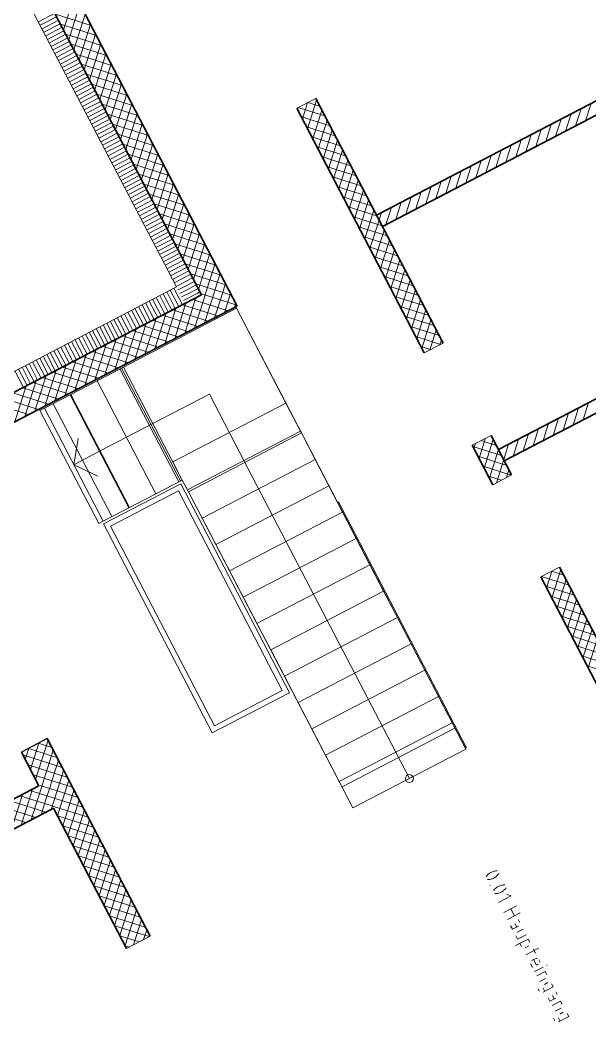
# Model space of a CAD drawing. Header units: metres. Extents: x 2740299.3 to 2740354.3, y 1267793.1 to 1267844.4.
# Drawn here: x 2740330.58 to 2740335.95, y 1267808.94 to 1267818.38 of the extents above; entities that cross this region are included whole.
import ezdxf

# ---------------------------------------------------------------- set-up
doc = ezdxf.new("R2010")
doc.units = ezdxf.units.M
doc.linetypes.add('DASHED2', pattern=[9.525, 6.35, -3.175])
doc.layers.add('grundriss', color=7, linetype='Continuous', true_color=0x000000)

msp = doc.modelspace()

# ---------------------------------------------------------------- linework, layer by layer
at = {"layer": 'grundriss', "color": 7, "linetype": 'Continuous', "lineweight": 35}
for p, q in [((2740332.6289, 1267815.6864), (2740327.332, 1267825.8655)), ((2740327.2256, 1267825.5283), (2740332.2917, 1267815.7928)), ((2740338.0974, 1267818.7063), (2740333.9414, 1267816.5437)), ((2740333.9968, 1267816.4372), (2740338.1527, 1267818.5999)), ((2740334.5692, 1267815.3372), (2740333.369, 1267817.6436)), ((2740333.1916, 1267817.5513), (2740334.3918, 1267815.2449)), ((2740333.9414, 1267816.5437), (2740333.9968, 1267816.4372)), ((2740339.2468, 1267816.4975), (2740335.0908, 1267814.3348)), ((2740335.1462, 1267814.2284), (2740339.3022, 1267816.3911)), ((2740332.1365, 1267815.712), (2740332.2917, 1267815.7928)), ((2740332.1365, 1267815.712), (2740327.2165, 1267813.1518)), ((2740332.6289, 1267815.6864), (2740332.4071, 1267815.571)), ((2740327.3319, 1267812.93), (2740332.4071, 1267815.571)), ((2740335.2154, 1267814.0953), (2740335.0216, 1267814.4679)), ((2740334.8441, 1267814.3756), (2740335.038, 1267814.003)), ((2740335.0908, 1267814.3348), (2740335.1462, 1267814.2284)), ((2740336.2956, 1267812.0196), (2740335.6678, 1267813.226)), ((2740335.4904, 1267813.1337), (2740336.1182, 1267811.9272)), ((2740331.1203, 1267811.0684), (2740330.8387, 1267811.6096)), ((2740330.5947, 1267811.4826), (2740330.7609, 1267811.1633)), ((2740330.7609, 1267811.1633), (2740329.0311, 1267810.2631)), ((2740331.8081, 1267809.7467), (2740331.1203, 1267811.0684)), ((2740329.1465, 1267810.0413), (2740330.8763, 1267810.9415)), ((2740330.8985, 1267810.953), (2740330.8763, 1267810.9415)), ((2740330.8985, 1267810.953), (2740331.5863, 1267809.6313))]:
    msp.add_line(p, q, dxfattribs=at)
at = {"layer": 'grundriss', "color": 7, "linetype": 'Continuous', "lineweight": 18}
for p, q in [((2740327.1511, 1267825.2923), (2740332.0557, 1267815.8673)), ((2740332.0557, 1267815.8673), (2740327.1357, 1267813.307))]:
    msp.add_line(p, q, dxfattribs=at)
at = {"layer": 'grundriss', "color": 18, "linetype": 'Continuous', "lineweight": 0, "true_color": 0x000000}
for p, q in [((2740330.992, 1267818.2904), (2740331.0984, 1267818.6276)), ((2740331.041, 1267818.1963), (2740331.1473, 1267818.5335)), ((2740330.7549, 1267818.3669), (2740330.9102, 1267818.4477)), ((2740330.9159, 1267818.4366), (2740331.2531, 1267818.3302)), ((2740331.0899, 1267818.1022), (2740331.1963, 1267818.4394)), ((2740330.7722, 1267818.3336), (2740330.9275, 1267818.4144)), ((2740330.7896, 1267818.3004), (2740330.9448, 1267818.3811)), ((2740330.8069, 1267818.2671), (2740330.9621, 1267818.3479)), ((2740330.9649, 1267818.3425), (2740331.3021, 1267818.2361)), ((2740331.1389, 1267818.0081), (2740331.2453, 1267818.3453)), ((2740330.8242, 1267818.2338), (2740330.9794, 1267818.3146)), ((2740330.8415, 1267818.2006), (2740330.9967, 1267818.2813)), ((2740330.8588, 1267818.1673), (2740331.014, 1267818.2481)), ((2740331.0139, 1267818.2484), (2740331.351, 1267818.142)), ((2740331.1879, 1267817.9141), (2740331.2942, 1267818.2512)), ((2740330.8761, 1267818.134), (2740331.0314, 1267818.2148)), ((2740330.8934, 1267818.1008), (2740331.0487, 1267818.1815)), ((2740330.9107, 1267818.0675), (2740331.066, 1267818.1483)), ((2740331.0628, 1267818.1543), (2740331.4, 1267818.048)), ((2740331.2368, 1267817.82), (2740331.3432, 1267818.1571)), ((2740330.928, 1267818.0342), (2740331.0833, 1267818.115)), ((2740330.9454, 1267818.001), (2740331.1006, 1267818.0818)), ((2740331.1118, 1267818.0602), (2740331.449, 1267817.9539)), ((2740331.2858, 1267817.7259), (2740331.3921, 1267818.0631)), ((2740330.9627, 1267817.9677), (2740331.1179, 1267818.0485)), ((2740330.98, 1267817.9344), (2740331.1352, 1267818.0152)), ((2740330.9973, 1267817.9012), (2740331.1525, 1267817.982)), ((2740331.1608, 1267817.9661), (2740331.4979, 1267817.8598)), ((2740331.3347, 1267817.6318), (2740331.4411, 1267817.969)), ((2740331.0146, 1267817.8679), (2740331.1698, 1267817.9487)), ((2740331.0319, 1267817.8346), (2740331.1871, 1267817.9154)), ((2740331.0492, 1267817.8014), (2740331.2045, 1267817.8822)), ((2740331.2097, 1267817.8721), (2740331.5469, 1267817.7657)), ((2740331.3837, 1267817.5377), (2740331.4901, 1267817.8749)), ((2740331.0665, 1267817.7681), (2740331.2218, 1267817.8489)), ((2740331.0838, 1267817.7348), (2740331.2391, 1267817.8156)), ((2740331.1012, 1267817.7016), (2740331.2564, 1267817.7824)), ((2740331.2587, 1267817.778), (2740331.5958, 1267817.6716)), ((2740331.4327, 1267817.4436), (2740331.539, 1267817.7808)), ((2740331.1185, 1267817.6683), (2740331.2737, 1267817.7491)), ((2740331.1358, 1267817.635), (2740331.291, 1267817.7158)), ((2740331.1531, 1267817.6018), (2740331.3083, 1267817.6826)), ((2740331.3076, 1267817.6839), (2740331.6448, 1267817.5775)), ((2740331.4816, 1267817.3495), (2740331.588, 1267817.6867)), ((2740331.1704, 1267817.5685), (2740331.3256, 1267817.6493)), ((2740331.1877, 1267817.5353), (2740331.3429, 1267817.616)), ((2740331.205, 1267817.502), (2740331.3603, 1267817.5828)), ((2740331.3566, 1267817.5898), (2740331.6938, 1267817.4834)), ((2740331.5306, 1267817.2554), (2740331.637, 1267817.5926)), ((2740333.2438, 1267817.451), (2740333.2919, 1267817.6035)), ((2740333.2927, 1267817.3569), (2740333.3778, 1267817.6266)), ((2740333.2977, 1267817.6066), (2740333.406, 1267817.5724)), ((2740335.9634, 1267817.5959), (2740335.9123, 1267817.434)), ((2740331.2223, 1267817.4687), (2740331.3776, 1267817.5495)), ((2740331.2396, 1267817.4355), (2740331.3949, 1267817.5162)), ((2740331.4056, 1267817.4957), (2740331.7427, 1267817.3893)), ((2740331.5796, 1267817.1613), (2740331.6859, 1267817.4985)), ((2740333.1948, 1267817.5451), (2740333.1978, 1267817.5546)), ((2740333.2037, 1267817.5576), (2740333.455, 1267817.4783)), ((2740333.3417, 1267817.2628), (2740333.4268, 1267817.5325)), ((2740335.7752, 1267817.4979), (2740335.7241, 1267817.3361)), ((2740335.8693, 1267817.5469), (2740335.8182, 1267817.3851)), ((2740331.2569, 1267817.4022), (2740331.4122, 1267817.483)), ((2740331.2743, 1267817.3689), (2740331.4295, 1267817.4497)), ((2740331.2916, 1267817.3357), (2740331.4468, 1267817.4164)), ((2740331.4545, 1267817.4016), (2740331.7917, 1267817.2952)), ((2740331.6285, 1267817.0673), (2740331.7349, 1267817.4044)), ((2740333.2342, 1267817.4693), (2740333.504, 1267817.3842)), ((2740333.3907, 1267817.1687), (2740333.4758, 1267817.4384)), ((2740335.587, 1267817.4), (2740335.536, 1267817.2382)), ((2740335.6811, 1267817.449), (2740335.63, 1267817.2871)), ((2740331.3089, 1267817.3024), (2740331.4641, 1267817.3832)), ((2740331.3262, 1267817.2691), (2740331.4814, 1267817.3499)), ((2740331.3435, 1267817.2359), (2740331.4987, 1267817.3166)), ((2740331.5035, 1267817.3075), (2740331.8407, 1267817.2012)), ((2740331.6775, 1267816.9732), (2740331.7838, 1267817.3103)), ((2740333.2832, 1267817.3752), (2740333.5529, 1267817.2901)), ((2740333.4396, 1267817.0746), (2740333.5247, 1267817.3443)), ((2740335.3988, 1267817.3021), (2740335.3478, 1267817.1402)), ((2740335.4929, 1267817.3511), (2740335.4419, 1267817.1892)), ((2740331.3608, 1267817.2026), (2740331.516, 1267817.2834)), ((2740331.3781, 1267817.1693), (2740331.5334, 1267817.2501)), ((2740331.3954, 1267817.1361), (2740331.5507, 1267817.2168)), ((2740331.5524, 1267817.2134), (2740331.8896, 1267817.1071)), ((2740331.7264, 1267816.8791), (2740331.8328, 1267817.2163)), ((2740333.3322, 1267817.2811), (2740333.6019, 1267817.1961)), ((2740333.4886, 1267816.9805), (2740333.5737, 1267817.2503)), ((2740335.2107, 1267817.2042), (2740335.1596, 1267817.0423)), ((2740335.3047, 1267817.2531), (2740335.2537, 1267817.0913)), ((2740331.4127, 1267817.1028), (2740331.568, 1267817.1836)), ((2740331.4301, 1267817.0695), (2740331.5853, 1267817.1503)), ((2740331.4474, 1267817.0363), (2740331.6026, 1267817.1171)), ((2740331.6014, 1267817.1193), (2740331.9386, 1267817.013)), ((2740331.7754, 1267816.785), (2740331.8818, 1267817.1222)), ((2740333.3811, 1267817.1871), (2740333.6509, 1267817.102)), ((2740333.5376, 1267816.8864), (2740333.6226, 1267817.1562)), ((2740335.1166, 1267817.1552), (2740335.0655, 1267816.9934)), ((2740331.4647, 1267817.003), (2740331.6199, 1267817.0838)), ((2740331.482, 1267816.9697), (2740331.6372, 1267817.0505)), ((2740331.4993, 1267816.9365), (2740331.6545, 1267817.0173)), ((2740331.6504, 1267817.0253), (2740331.9875, 1267816.9189)), ((2740331.8244, 1267816.6909), (2740331.9307, 1267817.0281)), ((2740333.4301, 1267817.093), (2740333.6998, 1267817.0079)), ((2740333.5865, 1267816.7923), (2740333.6716, 1267817.0621)), ((2740334.9284, 1267817.0573), (2740334.8773, 1267816.8954)), ((2740335.0225, 1267817.1062), (2740334.9714, 1267816.9444)), ((2740331.5166, 1267816.9032), (2740331.6718, 1267816.984)), ((2740331.5339, 1267816.8699), (2740331.6892, 1267816.9507)), ((2740331.6993, 1267816.9312), (2740332.0365, 1267816.8248)), ((2740331.8733, 1267816.5968), (2740331.9797, 1267816.934)), ((2740333.479, 1267816.9989), (2740333.7488, 1267816.9138)), ((2740333.6355, 1267816.6983), (2740333.7206, 1267816.968)), ((2740334.7402, 1267816.9594), (2740334.6892, 1267816.7975)), ((2740334.8343, 1267817.0083), (2740334.7832, 1267816.8465)), ((2740331.5512, 1267816.8367), (2740331.7065, 1267816.9175)), ((2740331.5685, 1267816.8034), (2740331.7238, 1267816.8842)), ((2740331.5858, 1267816.7701), (2740331.7411, 1267816.8509)), ((2740331.7483, 1267816.8371), (2740332.0855, 1267816.7307)), ((2740331.9223, 1267816.5027), (2740332.0287, 1267816.8399)), ((2740333.528, 1267816.9048), (2740333.7977, 1267816.8197)), ((2740333.6844, 1267816.6042), (2740333.7695, 1267816.8739)), ((2740334.552, 1267816.8614), (2740334.501, 1267816.6996)), ((2740334.6461, 1267816.9104), (2740334.5951, 1267816.7486)), ((2740331.6032, 1267816.7369), (2740331.7584, 1267816.8177)), ((2740331.6205, 1267816.7036), (2740331.7757, 1267816.7844)), ((2740331.6378, 1267816.6703), (2740331.793, 1267816.7511)), ((2740331.7973, 1267816.743), (2740332.1344, 1267816.6366)), ((2740331.9712, 1267816.4086), (2740332.0776, 1267816.7458)), ((2740333.577, 1267816.8107), (2740333.8467, 1267816.7256)), ((2740333.7334, 1267816.5101), (2740333.8185, 1267816.7798)), ((2740334.3639, 1267816.7635), (2740334.3128, 1267816.6017)), ((2740334.4579, 1267816.8125), (2740334.4069, 1267816.6506)), ((2740331.6551, 1267816.6371), (2740331.8103, 1267816.7179)), ((2740331.6724, 1267816.6038), (2740331.8276, 1267816.6846)), ((2740331.6897, 1267816.5706), (2740331.8449, 1267816.6513)), ((2740331.8462, 1267816.6489), (2740332.1834, 1267816.5425)), ((2740332.0202, 1267816.3145), (2740332.1266, 1267816.6517)), ((2740333.6259, 1267816.7166), (2740333.8957, 1267816.6315)), ((2740333.7824, 1267816.416), (2740333.8675, 1267816.6857)), ((2740334.1757, 1267816.6656), (2740334.1246, 1267816.5037)), ((2740334.2698, 1267816.7145), (2740334.2187, 1267816.5527)), ((2740331.707, 1267816.5373), (2740331.8623, 1267816.6181)), ((2740331.7243, 1267816.504), (2740331.8796, 1267816.5848)), ((2740331.7416, 1267816.4708), (2740331.8969, 1267816.5515)), ((2740331.8952, 1267816.5548), (2740332.2324, 1267816.4484)), ((2740332.0692, 1267816.2205), (2740332.1755, 1267816.5576)), ((2740333.6749, 1267816.6225), (2740333.9446, 1267816.5374)), ((2740333.8313, 1267816.3219), (2740333.9164, 1267816.5916)), ((2740333.9875, 1267816.5677), (2740333.9654, 1267816.4975)), ((2740334.0816, 1267816.6166), (2740334.0305, 1267816.4548)), ((2740331.759, 1267816.4375), (2740331.9142, 1267816.5183)), ((2740331.7763, 1267816.4042), (2740331.9315, 1267816.485)), ((2740331.7936, 1267816.371), (2740331.9488, 1267816.4517)), ((2740331.9441, 1267816.4607), (2740332.2813, 1267816.3544)), ((2740332.1181, 1267816.1264), (2740332.2245, 1267816.4635)), ((2740333.7238, 1267816.5284), (2740333.9936, 1267816.4433)), ((2740333.8803, 1267816.2278), (2740333.9654, 1267816.4975)), ((2740331.8109, 1267816.3377), (2740331.9661, 1267816.4185)), ((2740331.8282, 1267816.3044), (2740331.9834, 1267816.3852)), ((2740331.8455, 1267816.2712), (2740332.0007, 1267816.3519)), ((2740331.9931, 1267816.3666), (2740332.3303, 1267816.2603)), ((2740332.1671, 1267816.0323), (2740332.2735, 1267816.3694)), ((2740333.7728, 1267816.4343), (2740334.0425, 1267816.3493)), ((2740333.9292, 1267816.1337), (2740334.0143, 1267816.4035)), ((2740331.8628, 1267816.2379), (2740332.0181, 1267816.3187)), ((2740331.8801, 1267816.2046), (2740332.0354, 1267816.2854)), ((2740332.0421, 1267816.2725), (2740332.3792, 1267816.1662)), ((2740332.2161, 1267815.9382), (2740332.3224, 1267816.2754)), ((2740333.8218, 1267816.3403), (2740334.0915, 1267816.2552)), ((2740333.9782, 1267816.0396), (2740334.0633, 1267816.3094)), ((2740331.8974, 1267816.1714), (2740332.0527, 1267816.2521)), ((2740331.9147, 1267816.1381), (2740332.07, 1267816.2189)), ((2740331.9321, 1267816.1048), (2740332.0873, 1267816.1856)), ((2740332.091, 1267816.1785), (2740332.4282, 1267816.0721)), ((2740332.265, 1267815.8441), (2740332.3714, 1267816.1813)), ((2740333.8707, 1267816.2462), (2740334.1405, 1267816.1611)), ((2740334.0272, 1267815.9455), (2740334.1123, 1267816.2153)), ((2740331.9494, 1267816.0716), (2740332.1046, 1267816.1524)), ((2740331.9667, 1267816.0383), (2740332.1219, 1267816.1191)), ((2740331.984, 1267816.005), (2740332.1392, 1267816.0858)), ((2740332.14, 1267816.0844), (2740332.4772, 1267815.978)), ((2740332.3345, 1267815.8151), (2740332.4203, 1267816.0872)), ((2740333.9197, 1267816.1521), (2740334.1894, 1267816.067)), ((2740334.0761, 1267815.8515), (2740334.1612, 1267816.1212)), ((2740332.0013, 1267815.9718), (2740332.1565, 1267816.0526)), ((2740332.0186, 1267815.9385), (2740332.1739, 1267816.0193)), ((2740332.0359, 1267815.9052), (2740332.1912, 1267815.986)), ((2740332.1889, 1267815.9903), (2740332.4892, 1267815.8956)), ((2740332.4286, 1267815.864), (2740332.4693, 1267815.9931)), ((2740333.9687, 1267816.058), (2740334.2384, 1267815.9729)), ((2740334.1251, 1267815.7574), (2740334.2102, 1267816.0271)), ((2740332.0532, 1267815.872), (2740332.2085, 1267815.9528)), ((2740332.0991, 1267815.8536), (2740332.2258, 1267815.9195)), ((2740332.1497, 1267815.8376), (2740332.2431, 1267815.8862)), ((2740332.2379, 1267815.8962), (2740332.3951, 1267815.8466)), ((2740332.4673, 1267815.7374), (2740332.5183, 1267815.899)), ((2740332.4892, 1267815.8956), (2740332.5261, 1267815.8839)), ((2740334.0176, 1267815.9639), (2740334.2874, 1267815.8788)), ((2740334.1741, 1267815.6633), (2740334.2592, 1267815.933)), ((2740331.8985, 1267815.7855), (2740331.9793, 1267815.6302)), ((2740331.9318, 1267815.8028), (2740332.0125, 1267815.6475)), ((2740331.965, 1267815.8201), (2740332.0458, 1267815.6648)), ((2740331.9983, 1267815.8374), (2740332.0791, 1267815.6822)), ((2740332.0316, 1267815.8547), (2740332.1123, 1267815.6995)), ((2740332.0705, 1267815.8387), (2740332.0991, 1267815.8536)), ((2740332.0879, 1267815.8054), (2740332.1497, 1267815.8376)), ((2740332.1052, 1267815.7722), (2740332.2002, 1267815.8217)), ((2740332.1225, 1267815.7389), (2740332.2508, 1267815.8057)), ((2740332.2002, 1267815.8217), (2740332.2604, 1267815.853)), ((2740332.2508, 1267815.8057), (2740332.2777, 1267815.8197)), ((2740332.2869, 1267815.8021), (2740332.301, 1267815.7976)), ((2740332.301, 1267815.7976), (2740332.624, 1267815.6957)), ((2740332.314, 1267815.75), (2740332.3345, 1267815.8151)), ((2740332.3951, 1267815.8466), (2740332.5751, 1267815.7898)), ((2740332.3958, 1267815.76), (2740332.4286, 1267815.864)), ((2740332.5388, 1267815.7149), (2740332.5672, 1267815.8049)), ((2740334.0666, 1267815.8698), (2740334.3363, 1267815.7847)), ((2740334.223, 1267815.5692), (2740334.3081, 1267815.8389)), ((2740331.7322, 1267815.6989), (2740331.813, 1267815.5437)), ((2740331.7654, 1267815.7162), (2740331.8462, 1267815.561)), ((2740331.7987, 1267815.7335), (2740331.8795, 1267815.5783)), ((2740331.832, 1267815.7508), (2740331.9127, 1267815.5956)), ((2740331.8652, 1267815.7682), (2740331.946, 1267815.6129)), ((2740332.04, 1267815.38), (2740332.1463, 1267815.7172)), ((2740332.1128, 1267815.6997), (2740332.3848, 1267815.6139)), ((2740332.1341, 1267815.4289), (2740332.2404, 1267815.7661)), ((2740332.2069, 1267815.7487), (2740332.3358, 1267815.708)), ((2740332.2281, 1267815.4779), (2740332.314, 1267815.75)), ((2740332.3358, 1267815.708), (2740332.5441, 1267815.6423)), ((2740332.3629, 1267815.6559), (2740332.3958, 1267815.76)), ((2740332.4163, 1267815.5758), (2740332.4673, 1267815.7374)), ((2740332.5104, 1267815.6248), (2740332.5388, 1267815.7149)), ((2740332.6045, 1267815.6738), (2740332.6103, 1267815.6923)), ((2740332.6103, 1267815.6923), (2740332.6162, 1267815.7108)), ((2740334.1155, 1267815.7757), (2740334.3853, 1267815.6906)), ((2740334.272, 1267815.4751), (2740334.3571, 1267815.7448)), ((2740331.5658, 1267815.6124), (2740331.6466, 1267815.4571)), ((2740331.5991, 1267815.6297), (2740331.6799, 1267815.4744)), ((2740331.6324, 1267815.647), (2740331.7132, 1267815.4917)), ((2740331.6656, 1267815.6643), (2740331.7464, 1267815.5091)), ((2740331.6989, 1267815.6816), (2740331.7797, 1267815.5264)), ((2740331.8518, 1267815.2821), (2740331.9582, 1267815.6192)), ((2740331.9246, 1267815.6018), (2740332.2618, 1267815.4954)), ((2740331.9459, 1267815.331), (2740332.0522, 1267815.6682)), ((2740332.0187, 1267815.6508), (2740332.3559, 1267815.5444)), ((2740332.3222, 1267815.5269), (2740332.3629, 1267815.6559)), ((2740332.3848, 1267815.6139), (2740332.45, 1267815.5934)), ((2740334.1645, 1267815.6816), (2740334.4342, 1267815.5965)), ((2740334.3209, 1267815.381), (2740334.406, 1267815.6507)), ((2740331.3662, 1267815.5085), (2740331.447, 1267815.3533)), ((2740331.3995, 1267815.5258), (2740331.4803, 1267815.3706)), ((2740331.4328, 1267815.5431), (2740331.5136, 1267815.3879)), ((2740331.466, 1267815.5604), (2740331.5468, 1267815.4052)), ((2740331.4993, 1267815.5777), (2740331.5801, 1267815.4225)), ((2740331.5326, 1267815.5951), (2740331.6134, 1267815.4398)), ((2740331.6636, 1267815.1841), (2740331.77, 1267815.5213)), ((2740331.7365, 1267815.5039), (2740332.0736, 1267815.3975)), ((2740331.7577, 1267815.2331), (2740331.8641, 1267815.5703)), ((2740331.8306, 1267815.5528), (2740332.1677, 1267815.4465)), ((2740334.2135, 1267815.5875), (2740334.4832, 1267815.5025)), ((2740334.3699, 1267815.2869), (2740334.455, 1267815.5567)), ((2740331.1999, 1267815.4219), (2740331.2807, 1267815.2667)), ((2740331.2332, 1267815.4393), (2740331.314, 1267815.284)), ((2740331.2665, 1267815.4566), (2740331.3472, 1267815.3013)), ((2740331.2997, 1267815.4739), (2740331.3805, 1267815.3186)), ((2740331.333, 1267815.4912), (2740331.4138, 1267815.3359)), ((2740331.4754, 1267815.0862), (2740331.5818, 1267815.4234)), ((2740331.5695, 1267815.1352), (2740331.6759, 1267815.4723)), ((2740331.6424, 1267815.4549), (2740331.9795, 1267815.3485)), ((2740334.2624, 1267815.4935), (2740334.5322, 1267815.4084)), ((2740334.4438, 1267815.272), (2740334.504, 1267815.4626)), ((2740331.0003, 1267815.3181), (2740331.0811, 1267815.1628)), ((2740331.0336, 1267815.3354), (2740331.1144, 1267815.1802)), ((2740331.0669, 1267815.3527), (2740331.1476, 1267815.1975)), ((2740331.1001, 1267815.37), (2740331.1809, 1267815.2148)), ((2740331.1334, 1267815.3873), (2740331.2142, 1267815.2321)), ((2740331.1667, 1267815.4046), (2740331.2474, 1267815.2494)), ((2740331.2873, 1267814.9883), (2740331.3936, 1267815.3255)), ((2740331.3813, 1267815.0373), (2740331.4877, 1267815.3744)), ((2740331.4542, 1267815.357), (2740331.7914, 1267815.2506)), ((2740331.5483, 1267815.4059), (2740331.8855, 1267815.2996)), ((2740334.3114, 1267815.3994), (2740334.5462, 1267815.3253)), ((2740334.5379, 1267815.321), (2740334.5529, 1267815.3685)), ((2740330.834, 1267815.2315), (2740330.9148, 1267815.0763)), ((2740330.8673, 1267815.2488), (2740330.948, 1267815.0936)), ((2740330.9005, 1267815.2661), (2740330.9813, 1267815.1109)), ((2740330.9338, 1267815.2835), (2740331.0146, 1267815.1282)), ((2740330.9671, 1267815.3008), (2740331.0478, 1267815.1455)), ((2740331.0991, 1267814.8904), (2740331.2054, 1267815.2275)), ((2740331.1932, 1267814.9393), (2740331.2995, 1267815.2765)), ((2740331.266, 1267815.2591), (2740331.6032, 1267815.1527)), ((2740331.3601, 1267815.308), (2740331.6973, 1267815.2017)), ((2740334.3603, 1267815.3053), (2740334.4521, 1267815.2763)), ((2740330.6344, 1267815.1277), (2740330.7152, 1267814.9724)), ((2740330.6677, 1267815.145), (2740330.7485, 1267814.9897)), ((2740330.7009, 1267815.1623), (2740330.7817, 1267815.007)), ((2740330.7342, 1267815.1796), (2740330.815, 1267815.0244)), ((2740330.7675, 1267815.1969), (2740330.8483, 1267815.0417)), ((2740330.8007, 1267815.2142), (2740330.8815, 1267815.059)), ((2740330.9109, 1267814.7924), (2740331.0173, 1267815.1296)), ((2740331.005, 1267814.8414), (2740331.1113, 1267815.1786)), ((2740331.0778, 1267815.1611), (2740331.415, 1267815.0548)), ((2740331.1719, 1267815.2101), (2740331.5091, 1267815.1037)), ((2740330.5346, 1267815.0757), (2740330.6154, 1267814.9205)), ((2740330.5679, 1267815.093), (2740330.6487, 1267814.9378)), ((2740330.6011, 1267815.1104), (2740330.6819, 1267814.9551)), ((2740330.7227, 1267814.6945), (2740330.8291, 1267815.0317)), ((2740330.8168, 1267814.7435), (2740330.9232, 1267815.0807)), ((2740330.8897, 1267815.0632), (2740331.2268, 1267814.9569)), ((2740330.9838, 1267815.1122), (2740331.3209, 1267815.0058)), ((2740330.6286, 1267814.6456), (2740330.735, 1267814.9827)), ((2740330.7015, 1267814.9653), (2740331.0387, 1267814.8589)), ((2740330.7956, 1267815.0143), (2740331.1327, 1267814.9079)), ((2740330.5133, 1267814.8674), (2740330.8505, 1267814.761)), ((2740330.5345, 1267814.5966), (2740330.6409, 1267814.9338)), ((2740330.6074, 1267814.9163), (2740330.9446, 1267814.81)), ((2740330.3251, 1267814.7694), (2740330.6623, 1267814.6631)), ((2740330.4192, 1267814.8184), (2740330.7564, 1267814.712)), ((2740335.9389, 1267814.7762), (2740335.8879, 1267814.6143)), ((2740335.7508, 1267814.6783), (2740335.6997, 1267814.5164)), ((2740335.8449, 1267814.7272), (2740335.7938, 1267814.5654)), ((2740335.5626, 1267814.5803), (2740335.5115, 1267814.4185)), ((2740335.6567, 1267814.6293), (2740335.6056, 1267814.4675)), ((2740335.3744, 1267814.4824), (2740335.3234, 1267814.3206)), ((2740335.4685, 1267814.5314), (2740335.4174, 1267814.3695)), ((2740334.8595, 1267814.346), (2740334.8737, 1267814.391)), ((2740334.9085, 1267814.2519), (2740334.9678, 1267814.4399)), ((2740334.9271, 1267814.4187), (2740335.0707, 1267814.3734)), ((2740334.9574, 1267814.1578), (2740335.0425, 1267814.4276)), ((2740335.1862, 1267814.3845), (2740335.1405, 1267814.2394)), ((2740335.2803, 1267814.4335), (2740335.2293, 1267814.2716)), ((2740334.85, 1267814.3644), (2740335.1197, 1267814.2793)), ((2740335.0064, 1267814.0638), (2740335.0915, 1267814.3335)), ((2740334.8989, 1267814.2703), (2740335.1687, 1267814.1852)), ((2740335.0714, 1267814.0203), (2740335.1405, 1267814.2394)), ((2740334.9479, 1267814.1762), (2740335.2112, 1267814.0931)), ((2740335.1654, 1267814.0693), (2740335.1894, 1267814.1453)), ((2740334.9969, 1267814.0821), (2740335.1171, 1267814.0442)), ((2740335.545, 1267813.0288), (2740335.5953, 1267813.1882)), ((2740335.5921, 1267813.1866), (2740335.7072, 1267813.1502)), ((2740335.594, 1267812.9347), (2740335.679, 1267813.2044)), ((2740335.496, 1267813.1229), (2740335.5012, 1267813.1393)), ((2740335.498, 1267813.1376), (2740335.7562, 1267813.0561)), ((2740335.5354, 1267813.0471), (2740335.8052, 1267812.9621)), ((2740335.6429, 1267812.8406), (2740335.728, 1267813.1103)), ((2740335.5844, 1267812.9531), (2740335.8541, 1267812.868)), ((2740335.6919, 1267812.7465), (2740335.777, 1267813.0163)), ((2740335.6334, 1267812.859), (2740335.9031, 1267812.7739)), ((2740335.7408, 1267812.6524), (2740335.8259, 1267812.9222)), ((2740335.6823, 1267812.7649), (2740335.9521, 1267812.6798)), ((2740335.7898, 1267812.5583), (2740335.8749, 1267812.8281)), ((2740335.7313, 1267812.6708), (2740336.001, 1267812.5857)), ((2740335.8388, 1267812.4642), (2740335.9239, 1267812.734)), ((2740335.7802, 1267812.5767), (2740336.05, 1267812.4916)), ((2740335.8877, 1267812.3702), (2740335.9728, 1267812.6399)), ((2740335.8292, 1267812.4826), (2740336.0989, 1267812.3975)), ((2740335.9367, 1267812.2761), (2740336.0218, 1267812.5458)), ((2740335.8782, 1267812.3885), (2740336.1479, 1267812.3034)), ((2740335.9271, 1267812.2944), (2740336.1969, 1267812.2093)), ((2740330.6801, 1267811.3186), (2740330.7588, 1267811.568)), ((2740330.7291, 1267811.2245), (2740330.8461, 1267811.5954)), ((2740330.7559, 1267811.5665), (2740330.8818, 1267811.5268)), ((2740330.6088, 1267811.4556), (2740330.9797, 1267811.3386)), ((2740330.6311, 1267811.4127), (2740330.6647, 1267811.519)), ((2740330.6618, 1267811.5175), (2740330.9307, 1267811.4327)), ((2740330.7938, 1267811.1804), (2740330.895, 1267811.5013)), ((2740330.6578, 1267811.3615), (2740330.9592, 1267811.2664)), ((2740330.8879, 1267811.2293), (2740330.944, 1267811.4072)), ((2740330.7067, 1267811.2674), (2740330.8651, 1267811.2174)), ((2740330.9315, 1267811.1183), (2740330.982, 1267811.2783)), ((2740330.9592, 1267811.2664), (2740331.0287, 1267811.2445)), ((2740330.982, 1267811.2783), (2740330.9929, 1267811.3131)), ((2740330.7557, 1267811.1733), (2740330.771, 1267811.1685)), ((2740330.771, 1267811.1685), (2740330.9238, 1267811.1203)), ((2740330.7863, 1267811.1566), (2740330.7938, 1267811.1804)), ((2740330.8589, 1267811.1374), (2740330.8879, 1267811.2293)), ((2740330.8651, 1267811.2174), (2740331.0776, 1267811.1504)), ((2740331.0041, 1267811.0991), (2740331.0419, 1267811.219)), ((2740330.4992, 1267810.7453), (2740330.6056, 1267811.0824)), ((2740330.5828, 1267811.0706), (2740330.8536, 1267810.9851)), ((2740330.5933, 1267810.7942), (2740330.6997, 1267811.1314)), ((2740330.6769, 1267811.1195), (2740330.8047, 1267811.0792)), ((2740330.6874, 1267810.8432), (2740330.778, 1267811.1304)), ((2740330.778, 1267811.1304), (2740330.7863, 1267811.1566)), ((2740330.8047, 1267811.0792), (2740331.0141, 1267811.0132)), ((2740330.827, 1267811.0363), (2740330.8589, 1267811.1374)), ((2740330.8759, 1267810.9422), (2740330.9315, 1267811.1183)), ((2740330.9238, 1267811.1203), (2740331.1081, 1267811.0621)), ((2740330.9697, 1267810.9901), (2740331.0041, 1267811.0991)), ((2740331.0638, 1267811.039), (2740331.0767, 1267811.0799)), ((2740331.0767, 1267811.0799), (2740331.0909, 1267811.1249)), ((2740330.3946, 1267810.9726), (2740330.7318, 1267810.8663)), ((2740330.4887, 1267811.0216), (2740330.8259, 1267810.9152)), ((2740330.7815, 1267810.8921), (2740330.827, 1267811.0363)), ((2740330.8536, 1267810.9851), (2740330.92, 1267810.9642)), ((2740330.9355, 1267810.8819), (2740330.9697, 1267810.9901)), ((2740330.9845, 1267810.7878), (2740331.0638, 1267811.039)), ((2740331.0141, 1267811.0132), (2740331.1755, 1267810.9622)), ((2740331.0335, 1267810.6937), (2740331.1398, 1267811.0309)), ((2740331.1081, 1267811.0621), (2740331.1266, 1267811.0563)), ((2740330.3005, 1267810.9237), (2740330.6377, 1267810.8173)), ((2740330.92, 1267810.9642), (2740331.2245, 1267810.8681)), ((2740330.9363, 1267810.8804), (2740331.2735, 1267810.774)), ((2740331.0824, 1267810.5996), (2740331.1888, 1267810.9368)), ((2740330.9853, 1267810.7863), (2740331.3224, 1267810.6799)), ((2740331.1314, 1267810.5055), (2740331.2378, 1267810.8427)), ((2740331.0342, 1267810.6922), (2740331.3714, 1267810.5859)), ((2740331.1804, 1267810.4114), (2740331.2867, 1267810.7486)), ((2740331.0832, 1267810.5981), (2740331.4204, 1267810.4918)), ((2740331.2293, 1267810.3173), (2740331.3357, 1267810.6545)), ((2740331.1321, 1267810.504), (2740331.4693, 1267810.3977)), ((2740331.2783, 1267810.2232), (2740331.3846, 1267810.5604)), ((2740331.1811, 1267810.41), (2740331.5183, 1267810.3036)), ((2740331.3272, 1267810.1291), (2740331.4336, 1267810.4663)), ((2740331.2301, 1267810.3159), (2740331.5672, 1267810.2095)), ((2740331.3762, 1267810.0351), (2740331.4826, 1267810.3722)), ((2740331.279, 1267810.2218), (2740331.6162, 1267810.1154)), ((2740331.4252, 1267809.941), (2740331.5315, 1267810.2781)), ((2740331.328, 1267810.1277), (2740331.6652, 1267810.0213)), ((2740331.4741, 1267809.8469), (2740331.5805, 1267810.1841)), ((2740331.377, 1267810.0336), (2740331.7141, 1267809.9272)), ((2740331.5231, 1267809.7528), (2740331.6295, 1267810.09)), ((2740331.4259, 1267809.9395), (2740331.7631, 1267809.8331)), ((2740331.572, 1267809.6587), (2740331.6784, 1267809.9959)), ((2740331.4749, 1267809.8454), (2740331.8005, 1267809.7427)), ((2740331.653, 1267809.666), (2740331.7274, 1267809.9018)), ((2740331.5238, 1267809.7513), (2740331.7064, 1267809.6938)), ((2740331.7471, 1267809.7149), (2740331.7763, 1267809.8077)), ((2740331.5728, 1267809.6572), (2740331.6123, 1267809.6448))]:
    msp.add_line(p, q, dxfattribs=at)
at = {"layer": 'grundriss', "color": 7, "linetype": 'Continuous', "lineweight": 13}
for p, q in [((2740333.369, 1267817.6436), (2740333.1916, 1267817.5513)), ((2740332.6219, 1267815.6654), (2740331.5574, 1267815.1115)), ((2740333.0869, 1267814.7718), (2740332.6219, 1267815.6654)), ((2740333.2334, 1267814.4902), (2740332.6219, 1267815.6654)), ((2740334.5692, 1267815.3372), (2740334.3918, 1267815.2449)), ((2740331.5574, 1267815.1115), (2740330.8122, 1267814.7238)), ((2740331.5574, 1267815.1115), (2740331.309, 1267814.9823)), ((2740332.078, 1267814.0297), (2740331.5241, 1267815.0942)), ((2740332.0935, 1267814.0378), (2740331.5396, 1267815.1023)), ((2740332.1113, 1267814.047), (2740331.5574, 1267815.1115)), ((2740331.309, 1267814.9823), (2740331.0606, 1267814.853)), ((2740331.8629, 1267813.9178), (2740331.309, 1267814.9823)), ((2740331.0606, 1267814.853), (2740330.8122, 1267814.7238)), ((2740331.6075, 1267813.7849), (2740331.0536, 1267814.8494)), ((2740331.0606, 1267814.853), (2740331.6145, 1267813.7885)), ((2740332.3666, 1267814.8562), (2740331.8343, 1267814.5793)), ((2740332.7012, 1267814.2132), (2740332.3666, 1267814.8562)), ((2740331.4477, 1267813.7017), (2740330.8938, 1267814.7663)), ((2740333.0869, 1267814.7718), (2740332.0224, 1267814.2179)), ((2740333.2242, 1267814.5079), (2740333.0869, 1267814.7718)), ((2740330.8122, 1267814.7238), (2740330.7696, 1267814.7016)), ((2740330.7696, 1267814.7016), (2740331.3235, 1267813.6371)), ((2740330.8122, 1267814.7238), (2740331.3661, 1267813.6593)), ((2740331.8343, 1267814.5793), (2740331.3375, 1267814.3208)), ((2740332.1597, 1267813.954), (2740333.2242, 1267814.5079)), ((2740333.2334, 1267814.4902), (2740332.1689, 1267813.9362)), ((2740333.2334, 1267814.4902), (2740333.2242, 1267814.5079)), ((2740334.7844, 1267811.5096), (2740333.2334, 1267814.4902)), ((2740333.3627, 1267814.2418), (2740333.2334, 1267814.4902)), ((2740335.0216, 1267814.4679), (2740334.8441, 1267814.3756)), ((2740331.1299, 1267814.4382), (2740331.0891, 1267814.1915)), ((2740331.3375, 1267814.3208), (2740331.0891, 1267814.1915)), ((2740331.0891, 1267814.1915), (2740331.3145, 1267814.0834)), ((2740332.0224, 1267814.2179), (2740332.1113, 1267814.047)), ((2740332.2982, 1267813.6879), (2740333.3627, 1267814.2418)), ((2740334.1229, 1267811.481), (2740332.7012, 1267814.2132)), ((2740333.6212, 1267813.745), (2740333.3627, 1267814.2418)), ((2740335.2154, 1267814.0953), (2740335.038, 1267814.003)), ((2740331.3661, 1267813.6593), (2740332.1113, 1267814.047)), ((2740331.8629, 1267813.9178), (2740332.1113, 1267814.047)), ((2740332.1113, 1267814.047), (2740332.1597, 1267813.954)), ((2740332.1113, 1267814.047), (2740332.1689, 1267813.9362)), ((2740333.4919, 1267813.9934), (2740332.4274, 1267813.4395)), ((2740331.6145, 1267813.7885), (2740331.8629, 1267813.9178)), ((2740332.1597, 1267813.954), (2740332.1689, 1267813.9362)), ((2740332.1689, 1267813.9362), (2740333.7199, 1267810.9556)), ((2740332.1689, 1267813.9362), (2740332.2982, 1267813.6879)), ((2740331.3661, 1267813.6593), (2740331.6145, 1267813.7885)), ((2740333.6212, 1267813.745), (2740332.5567, 1267813.1911)), ((2740333.7504, 1267813.4966), (2740333.6212, 1267813.745)), ((2740331.3235, 1267813.6371), (2740331.3661, 1267813.6593)), ((2740332.2982, 1267813.6879), (2740332.8152, 1267812.6943)), ((2740333.7504, 1267813.4966), (2740332.6859, 1267812.9427)), ((2740333.8797, 1267813.2482), (2740333.7504, 1267813.4966)), ((2740333.8797, 1267813.2482), (2740332.8152, 1267812.6943)), ((2740334.0089, 1267812.9999), (2740333.8797, 1267813.2482)), ((2740335.6678, 1267813.226), (2740335.4904, 1267813.1337)), ((2740334.0089, 1267812.9999), (2740332.9444, 1267812.4459)), ((2740334.1382, 1267812.7515), (2740334.0089, 1267812.9999)), ((2740332.8152, 1267812.6943), (2740332.9444, 1267812.4459)), ((2740334.1382, 1267812.7515), (2740333.0736, 1267812.1976)), ((2740334.6551, 1267811.7579), (2740334.1382, 1267812.7515)), ((2740334.2674, 1267812.5031), (2740333.2029, 1267811.9492)), ((2740332.9444, 1267812.4459), (2740333.7199, 1267810.9556)), ((2740334.3966, 1267812.2547), (2740333.3321, 1267811.7008)), ((2740334.5259, 1267812.0063), (2740333.4614, 1267811.4524)), ((2740334.6551, 1267811.7579), (2740333.5906, 1267811.204)), ((2740334.7844, 1267811.5096), (2740334.6551, 1267811.7579)), ((2740334.6813, 1267811.7076), (2740333.6168, 1267811.1537)), ((2740333.7199, 1267810.9556), (2740334.7844, 1267811.5096)), ((2740334.2521, 1267811.2326), (2740334.1229, 1267811.481)), ((2740331.5863, 1267809.6313), (2740331.8081, 1267809.7467))]:
    msp.add_line(p, q, dxfattribs=at)
at = {"layer": 'grundriss', "color": 7, "linetype": 'DASHED2', "lineweight": 13}
for p, q in [((2740331.3687, 1267813.6325), (2740332.0962, 1267814.0111)), ((2740332.0962, 1267814.0111), (2740333.121, 1267812.0418)), ((2740331.4362, 1267813.6112), (2740332.0749, 1267813.9436)), ((2740332.0749, 1267813.9436), (2740333.0535, 1267812.063)), ((2740333.5829, 1267813.8401), (2740333.5741, 1267813.8355)), ((2740333.5741, 1267813.8355), (2740334.7798, 1267811.5185)), ((2740334.7886, 1267811.5231), (2740333.5829, 1267813.8401)), ((2740332.3935, 1267811.6632), (2740331.3687, 1267813.6325)), ((2740332.4148, 1267811.7306), (2740331.4362, 1267813.6112)), ((2740333.121, 1267812.0418), (2740332.3935, 1267811.6632)), ((2740333.0535, 1267812.063), (2740332.4148, 1267811.7306)), ((2740334.7798, 1267811.5185), (2740334.7886, 1267811.5231))]:
    msp.add_line(p, q, dxfattribs=at)
at = {"layer": 'grundriss'}
msp.add_line((2740330.8387, 1267811.6096), (2740330.5947, 1267811.4826), dxfattribs=at)
at = {"layer": 'grundriss', "color": 7, "lineweight": 0}
for p, q in [((2740334.9741, 1267810.3076), (2740334.9786, 1267810.3139)), ((2740334.9786, 1267810.3139), (2740334.9836, 1267810.3201)), ((2740334.9836, 1267810.3201), (2740334.9888, 1267810.3256)), ((2740334.9888, 1267810.3256), (2740334.9945, 1267810.3311)), ((2740334.9945, 1267810.3311), (2740335.0005, 1267810.3361)), ((2740335.0005, 1267810.3361), (2740335.0068, 1267810.3408)), ((2740335.0068, 1267810.3408), (2740335.0135, 1267810.3448)), ((2740335.0135, 1267810.3448), (2740335.0202, 1267810.3488)), ((2740335.0202, 1267810.3488), (2740335.0272, 1267810.352)), ((2740335.0272, 1267810.352), (2740335.0345, 1267810.355)), ((2740335.0345, 1267810.355), (2740335.0419, 1267810.3575)), ((2740335.0419, 1267810.3575), (2740335.0494, 1267810.3595)), ((2740335.0494, 1267810.3595), (2740335.0572, 1267810.3613)), ((2740335.0572, 1267810.3613), (2740335.0649, 1267810.3623)), ((2740335.0679, 1267810.3081), (2740335.0617, 1267810.3034)), ((2740335.0649, 1267810.3623), (2740335.0726, 1267810.3628)), ((2740335.0739, 1267810.3131), (2740335.0679, 1267810.3081)), ((2740335.0726, 1267810.3628), (2740335.0804, 1267810.363)), ((2740335.0796, 1267810.3186), (2740335.0739, 1267810.3131)), ((2740335.0849, 1267810.3241), (2740335.0796, 1267810.3186)), ((2740335.0898, 1267810.3303), (2740335.0849, 1267810.3241)), ((2740335.0943, 1267810.3366), (2740335.0898, 1267810.3303)), ((2740334.9958, 1267810.2814), (2740334.9881, 1267810.2812)), ((2740335.0035, 1267810.2819), (2740334.9958, 1267810.2814)), ((2740335.0113, 1267810.2829), (2740335.0035, 1267810.2819)), ((2740335.009, 1267810.2246), (2740335.0158, 1267810.2278)), ((2740335.019, 1267810.2847), (2740335.0113, 1267810.2829)), ((2740335.0265, 1267810.2867), (2740335.019, 1267810.2847)), ((2740335.034, 1267810.2892), (2740335.0265, 1267810.2867)), ((2740335.0412, 1267810.2922), (2740335.034, 1267810.2892)), ((2740335.0482, 1267810.2954), (2740335.0412, 1267810.2922)), ((2740335.0549, 1267810.2994), (2740335.0482, 1267810.2954)), ((2740335.0617, 1267810.3034), (2740335.0549, 1267810.2994)), ((2740335.0829, 1267810.2118), (2740335.0896, 1267810.2158)), ((2740335.0896, 1267810.2158), (2740335.0966, 1267810.2191)), ((2740335.0966, 1267810.2191), (2740335.1038, 1267810.2221)), ((2740335.1038, 1267810.2221), (2740335.1113, 1267810.2246)), ((2740335.1113, 1267810.2246), (2740335.1188, 1267810.2265)), ((2740335.1188, 1267810.2265), (2740335.1265, 1267810.2283)), ((2740335.1265, 1267810.2283), (2740335.1343, 1267810.2293)), ((2740335.1343, 1267810.2293), (2740335.142, 1267810.2298)), ((2740335.142, 1267810.2298), (2740335.1497, 1267810.23)), ((2740335.0434, 1267810.1747), (2740335.0479, 1267810.1809)), ((2740335.0479, 1267810.1809), (2740335.0529, 1267810.1871)), ((2740335.0529, 1267810.1871), (2740335.0582, 1267810.1926)), ((2740335.0649, 1267810.1485), (2740335.0572, 1267810.1482)), ((2740335.0582, 1267810.1926), (2740335.0639, 1267810.1981)), ((2740335.0639, 1267810.1981), (2740335.0699, 1267810.2031)), ((2740335.0726, 1267810.149), (2740335.0649, 1267810.1485)), ((2740335.0699, 1267810.2031), (2740335.0761, 1267810.2078)), ((2740335.0804, 1267810.15), (2740335.0726, 1267810.149)), ((2740335.0761, 1267810.2078), (2740335.0829, 1267810.2118)), ((2740335.0881, 1267810.1517), (2740335.0804, 1267810.15)), ((2740335.0956, 1267810.1537), (2740335.0881, 1267810.1517)), ((2740335.0921, 1267810.0649), (2740335.2116, 1267810.127)), ((2740335.1031, 1267810.1562), (2740335.0956, 1267810.1537)), ((2740335.1103, 1267810.1592), (2740335.1031, 1267810.1562)), ((2740335.1173, 1267810.1624), (2740335.1103, 1267810.1592)), ((2740335.124, 1267810.1664), (2740335.1173, 1267810.1624)), ((2740335.1308, 1267810.1704), (2740335.124, 1267810.1664)), ((2740335.137, 1267810.1752), (2740335.1308, 1267810.1704)), ((2740335.143, 1267810.1801), (2740335.137, 1267810.1752)), ((2740335.1487, 1267810.1856), (2740335.143, 1267810.1801)), ((2740335.154, 1267810.1911), (2740335.1487, 1267810.1856)), ((2740335.159, 1267810.1974), (2740335.154, 1267810.1911)), ((2740335.1634, 1267810.2036), (2740335.159, 1267810.1974)), ((2740335.2116, 1267810.127), (2740335.1712, 1267810.1397)), ((2740335.1405, 1267809.9716), (2740335.2602, 1267810.034)), ((2740335.2947, 1267809.9673), (2740335.1752, 1267809.9052)), ((2740335.2069, 1267810.0063), (2740335.2415, 1267809.9396)), ((2740335.2236, 1267809.8119), (2740335.2061, 1267809.8453)), ((2740335.2799, 1267809.8414), (2740335.2236, 1267809.8119)), ((2740335.246, 1267809.8661), (2740335.2635, 1267809.8326)), ((2740335.2789, 1267809.9), (2740335.2912, 1267809.8768)), ((2740335.2562, 1267809.7488), (2740335.272, 1267809.7189)), ((2740335.3241, 1267809.8137), (2740335.2675, 1267809.7842)), ((2740335.272, 1267809.7189), (2740335.3518, 1267809.7603)), ((2740335.2528, 1267809.6582), (2740335.3725, 1267809.7204)), ((2740335.3081, 1267809.649), (2740335.2927, 1267809.6789)), ((2740335.3767, 1267809.6552), (2740335.3436, 1267809.6378)), ((2740335.3725, 1267809.7204), (2740335.388, 1267809.6904)), ((2740335.3481, 1267809.5724), (2740335.4678, 1267809.6348)), ((2740335.4209, 1267809.6273), (2740335.4416, 1267809.5874)), ((2740335.4104, 1267809.4527), (2740335.393, 1267809.4861)), ((2740335.4027, 1267809.5163), (2740335.4359, 1267809.5338)), ((2740335.4501, 1267809.4736), (2740335.4224, 1267809.5268)), ((2740335.4431, 1267809.5362), (2740335.4471, 1267809.537)), ((2740335.4636, 1267809.4804), (2740335.4501, 1267809.4736)), ((2740335.4508, 1267809.537), (2740335.4548, 1267809.5365)), ((2740335.4668, 1267809.4826), (2740335.4633, 1267809.4806)), ((2740335.474, 1267809.5243), (2740335.476, 1267809.5208)), ((2740335.4788, 1267809.5135), (2740335.4795, 1267809.5096)), ((2740335.4795, 1267809.5058), (2740335.479, 1267809.5018)), ((2740335.5441, 1267809.4716), (2740335.5506, 1267809.4751)), ((2740335.4311, 1267809.4128), (2740335.511, 1267809.4544)), ((2740335.4518, 1267809.3728), (2740335.5317, 1267809.4145)), ((2740335.5317, 1267809.4145), (2740335.5471, 1267809.3846)), ((2740335.5359, 1267809.3491), (2740335.4795, 1267809.3197)), ((2740335.5112, 1267809.2179), (2740335.6078, 1267809.2681)), ((2740335.5569, 1267809.3092), (2740335.5234, 1267809.2918)), ((2740335.6078, 1267809.2681), (2740335.592, 1267809.298)), ((2740335.4638, 1267809.2523), (2740335.476, 1267809.2291)), ((2740335.5125, 1267809.2566), (2740335.5279, 1267809.2266)), ((2740335.599, 1267809.1875), (2740335.6162, 1267809.1543)), ((2740335.632, 1267809.2214), (2740335.6439, 1267809.1982)), ((2740335.5763, 1267809.1333), (2740335.5591, 1267809.1668)), ((2740335.633, 1267809.1628), (2740335.5763, 1267809.1333)), ((2740335.597, 1267809.0934), (2740335.6769, 1267809.1351)), ((2740335.6769, 1267809.1351), (2740335.6926, 1267809.1052)), ((2740335.6814, 1267809.0697), (2740335.6247, 1267809.0403)), ((2740335.6567, 1267808.9385), (2740335.753, 1267808.9887)), ((2740335.7021, 1267809.0298), (2740335.6689, 1267809.0124)), ((2740335.753, 1267808.9887), (2740335.7375, 1267809.0186)), ((2740335.609, 1267808.9729), (2740335.6212, 1267808.9497)), ((2740335.6577, 1267808.9772), (2740335.6731, 1267808.9472))]:
    msp.add_line(p, q, dxfattribs=at)
at = {"layer": 'grundriss', "color": 7, "linetype": 'Continuous', "lineweight": 13}
msp.add_circle((2740334.2521, 1267811.2326), 0.0375, dxfattribs=at)

doc.saveas('drawing.dxf')
